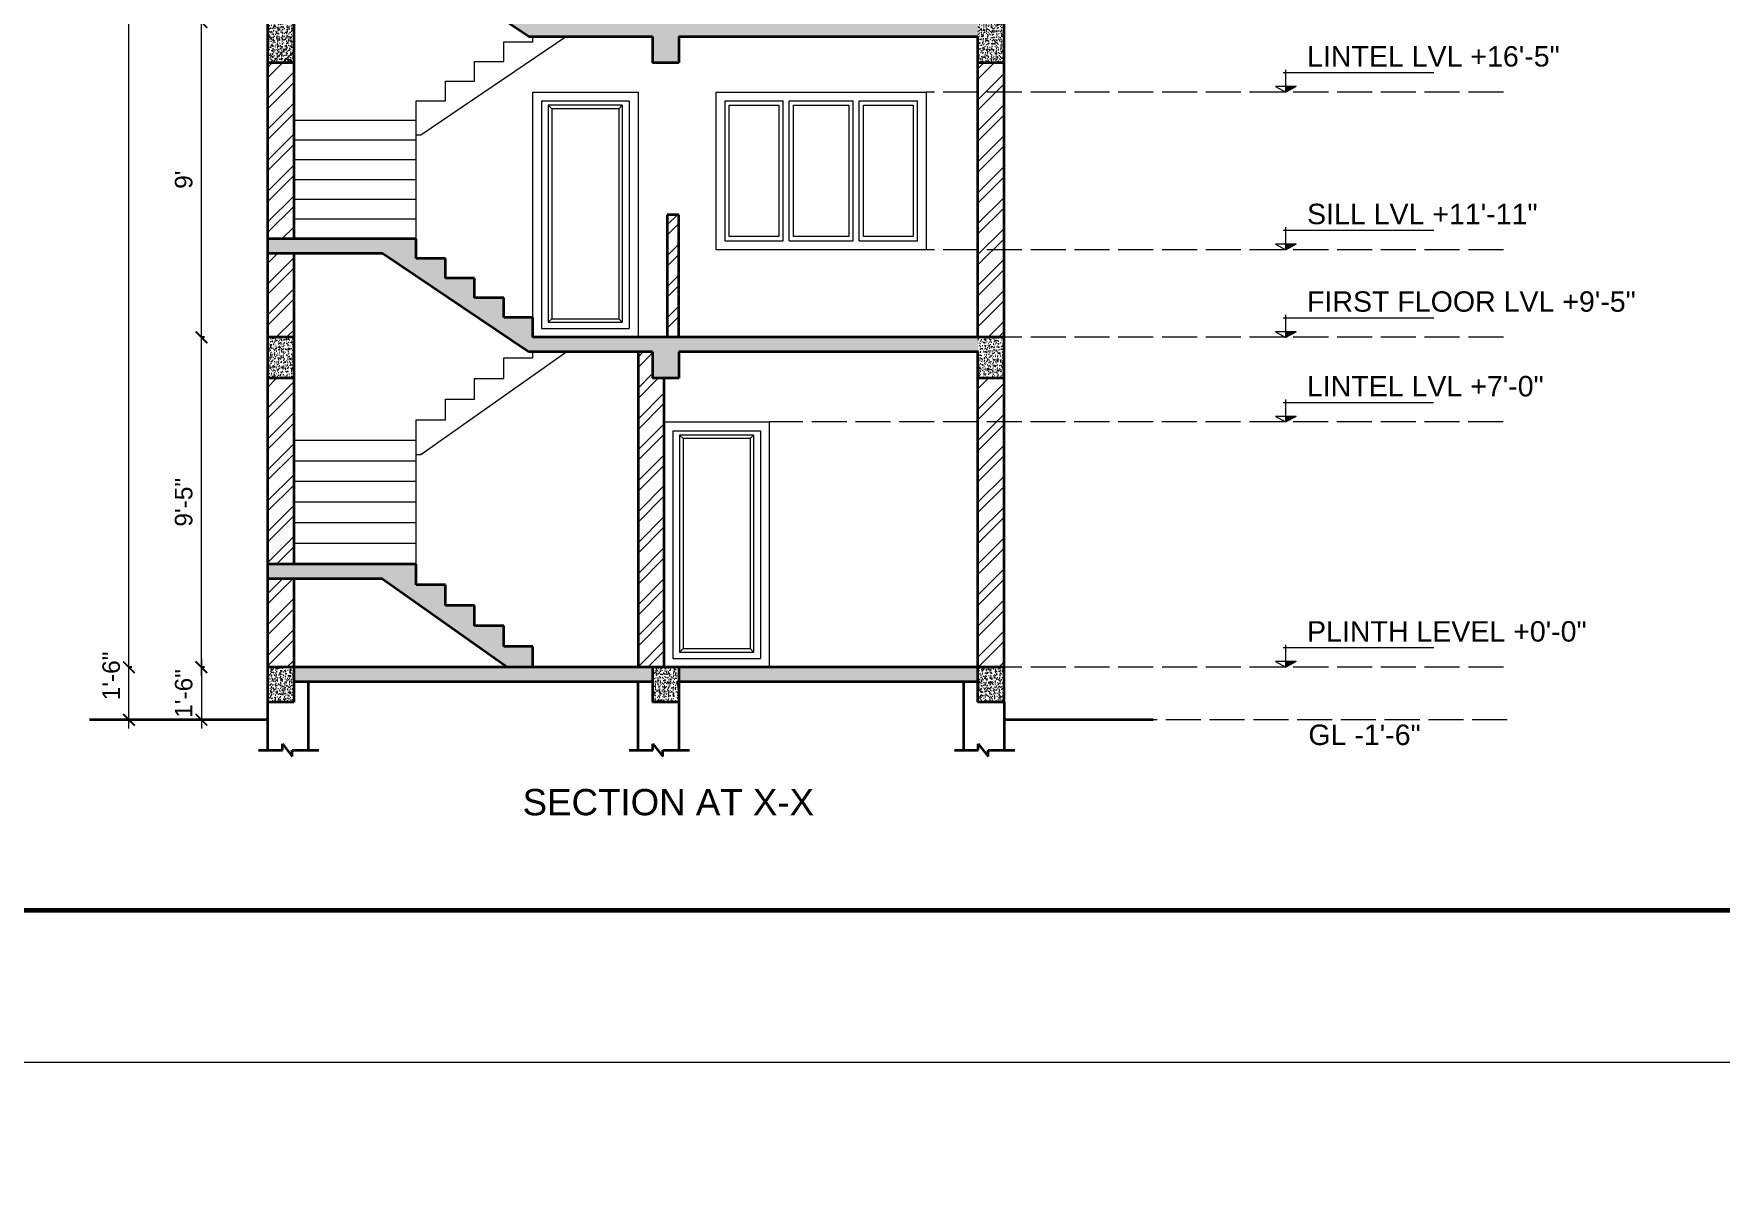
# Model space of a CAD drawing. Header units: inches. Extents: x -12071822 to 12321209, y -1222525 to 1319227.
# Drawn here: x 130683 to 131261, y 36110 to 36501 of the extents above; entities that cross this region are included whole.
import ezdxf

# ---------------------------------------------------------------- set-up
doc = ezdxf.new("R2010")
doc.units = ezdxf.units.IN
doc.header["$MEASUREMENT"] = 0
doc.header["$PDMODE"] = 35
doc.linetypes.add('ACAD_ISO02W100', pattern=[15, 12, -3])
for name, color, linetype, lineweight in [('BORDER', 7, 'Continuous', 60), ('Hatch', 9, 'Continuous', 9), ('Hidden', 254, 'ACAD_ISO02W100', 15), ('SITE BOUNDARY', 1, 'Continuous', 30), ('TEXT', 255, 'Continuous', 35), ('Walls', 11, 'Continuous', 35), ('Window', 3, 'Continuous', 0), ('Windows', 151, 'Continuous', 15)]:
    doc.layers.add(name, color=color, linetype=linetype, lineweight=lineweight)
doc.styles.get("Standard").update_dxf_attribs({"font": 'arial.ttf'})
doc.dimstyles.get("Standard").update_dxf_attribs({"dimtxt": 6, "dimasz": 4, "dimexe": 0, "dimexo": 6, "dimgap": 3, "dimtad": 1, "dimdec": 0, "dimzin": 0, "dimdsep": 46, "dimlunit": 4, "dimtxsty": 'Standard', "dimblk": 'ARCHTICK', "dimcen": 0.09, "dimdle": 3, "dimclrd": 256, "dimadec": 0, "dimazin": 0, "dimtfac": 1, "dimtdec": 0, "dimtofl": 0, "dimtmove": 0, "dimatfit": 3, "dimfxl": 1, "dimfxlon": 1, "dimtolj": 1, "dimtzin": 0, "dimlwd": -1, "dimarcsym": 0})
pattern_1 = [(50, (-6995.8255, 246.183), (2.151780548, -0.188256405), [0.225, -2.475]), (355, (-6995.8255, 246.183), (-0.416254, 2.2565764), [0.18, -1.98]), (100.4514445, (-6995.6462, 246.1673), (1.73552654, 2.068319973), [0.191220576, -2.103426336]), (46.1842, (-6995.8255, 246.783), (3.20172399, -0.49655784), [0.3375, -3.7125]), (96.6356355, (-6995.5587, 246.7416), (2.80398584, 2.9223558), [0.286831026, -3.15514128]), (351.184164, (-6995.8255, 246.783), (2.803985835, 2.9223558), [0.27, -2.97]), (21, (-6995.5255, 246.633), (1.790721156, -1.207856672), [0.225, -2.475]), (326, (-6995.5255, 246.633), (0.729945996, 2.175450135), [0.18, -1.98]), (71.4514447, (-6995.3763, 246.5323), (2.52066713, 0.967593458), [0.19122057, -2.103426336]), (37.5, (-6995.8255, 246.18296), (0.036479566, 0.9986815615), [0, -1.956, 0, -2.01, 0, -1.9875]), (7.5, (-6995.8255, 246.183), (0.789208612, 1.183235136), [0, -1.146, 0, -1.911, 0, -0.7575]), (327.5, (-6996.4945, 246.18296), (1.6014673085, -0.067664615), [0, -0.75, 0, -2.34, 0, -3.105]), (317.5, (-6996.7945, 246.183), (1.749558508, 0.300314947), [0, -0.975, 0, -1.554, 0, -2.205])]
pattern_2 = [(45, (-6995.8255, 246.183), (-5.30330086, 5.30330086), []), (45, (-6992.29, 246.183), (-5.30330086, 5.30330086), [])]
pattern_3 = [(50, (-6995.8255, 241.183), (2.151780548, -0.188256405), [0.225, -2.475]), (355, (-6995.8255, 241.183), (-0.416254, 2.2565764), [0.18, -1.98]), (100.4514445, (-6995.6462, 241.1673), (1.73552654, 2.068319973), [0.191220576, -2.103426336]), (46.1842, (-6995.8255, 241.783), (3.20172399, -0.49655784), [0.3375, -3.7125]), (96.6356355, (-6995.5587, 241.7416), (2.80398584, 2.9223558), [0.286831026, -3.15514128]), (351.184164, (-6995.8255, 241.783), (2.803985835, 2.9223558), [0.27, -2.97]), (21, (-6995.5255, 241.633), (1.790721156, -1.207856672), [0.225, -2.475]), (326, (-6995.5255, 241.633), (0.729945996, 2.175450135), [0.18, -1.98]), (71.4514447, (-6995.3763, 241.5323), (2.52066713, 0.967593458), [0.19122057, -2.103426336]), (37.5, (-6995.8255, 241.18296), (0.036479566, 0.9986815615), [0, -1.956, 0, -2.01, 0, -1.9875]), (7.5, (-6995.8255, 241.183), (0.789208612, 1.183235136), [0, -1.146, 0, -1.911, 0, -0.7575]), (327.5, (-6996.4945, 241.18296), (1.6014673085, -0.067664615), [0, -0.75, 0, -2.34, 0, -3.105]), (317.5, (-6996.7945, 241.183), (1.749558508, 0.300314947), [0, -0.975, 0, -1.554, 0, -2.205])]
pattern_4 = [(50, (-5770.1396, 246.183), (2.151780548, -0.188256405), [0.225, -2.475]), (355, (-5770.1396, 246.183), (-0.416254, 2.2565764), [0.18, -1.98]), (100.4514445, (-5769.9603, 246.1673), (1.73552654, 2.068319973), [0.191220576, -2.103426336]), (46.1842, (-5770.1396, 246.783), (3.20172399, -0.49655784), [0.3375, -3.7125]), (96.6356355, (-5769.8728, 246.7416), (2.80398584, 2.9223558), [0.286831026, -3.15514128]), (351.184164, (-5770.1396, 246.783), (2.803985835, 2.9223558), [0.27, -2.97]), (21, (-5769.8396, 246.633), (1.790721156, -1.207856672), [0.225, -2.475]), (326, (-5769.8396, 246.633), (0.729945996, 2.175450135), [0.18, -1.98]), (71.4514447, (-5769.6903, 246.5323), (2.52066713, 0.967593458), [0.19122057, -2.103426336]), (37.5, (-5770.1396, 246.18296), (0.036479566, 0.9986815615), [0, -1.956, 0, -2.01, 0, -1.9875]), (7.5, (-5770.1396, 246.183), (0.789208612, 1.183235136), [0, -1.146, 0, -1.911, 0, -0.7575]), (327.5, (-5770.8086, 246.18296), (1.6014673085, -0.067664615), [0, -0.75, 0, -2.34, 0, -3.105]), (317.5, (-5771.1086, 246.183), (1.749558508, 0.300314947), [0, -0.975, 0, -1.554, 0, -2.205])]

# ---------------------------------------------------------------- blocks, each defined once
blk = doc.blocks.new('_ArchTick')
at = {"color": 0, "linetype": 'ByBlock', "const_width": 0.15}
blk.add_lwpolyline([(-0.5, -0.5), (0.5, 0.5)], dxfattribs=at)
blk = doc.blocks.new('*D317')
at = {"layer": 'Defpoints', "color": 0, "transparency": 16777216}
for p in [(130740.74, 36397.14), (130763.35, 36397.14), (130763.35, 36284.14)]:
    blk.add_point(p, dxfattribs=at)
at = {"layer": 'Windows', "transparency": 16777216}
blk.add_line((130740.74, 36281.14), (130740.74, 36400.14), dxfattribs=at)
at = {"layer": 'Windows', "color": 0, "lineweight": -2, "transparency": 16777216}
for p, q in [((130741.74, 36397.14), (130740.74, 36397.14)), ((130741.74, 36284.14), (130740.74, 36284.14))]:
    blk.add_line(p, q, dxfattribs=at)
at = {"layer": 'Windows', "transparency": 16777216, "xscale": 4, "yscale": 4, "zscale": 4}
for p, rotation in [((130740.74, 36397.14), 90), ((130740.74, 36284.14), 270)]:
    blk.add_blockref('_ArchTick', p, dxfattribs=dict(at, rotation=rotation))
at = {"layer": 'Windows', "color": 0, "transparency": 16777216, "insert": (130734.68, 36340.64), "char_height": 6, "attachment_point": 5, "rotation": 90}
blk.add_mtext('\\A1;9\'-5"', dxfattribs=at)
blk = doc.blocks.new('*D318')
at = {"layer": 'Defpoints', "color": 0, "transparency": 16777216}
for p in [(130740.74, 36505.14), (130763.35, 36505.14), (130763.35, 36397.14)]:
    blk.add_point(p, dxfattribs=at)
at = {"layer": 'Windows', "transparency": 16777216}
blk.add_line((130740.74, 36394.14), (130740.74, 36508.14), dxfattribs=at)
at = {"layer": 'Windows', "color": 0, "lineweight": -2, "transparency": 16777216}
for p, q in [((130741.74, 36505.14), (130740.74, 36505.14)), ((130741.74, 36397.14), (130740.74, 36397.14))]:
    blk.add_line(p, q, dxfattribs=at)
at = {"layer": 'Windows', "transparency": 16777216, "xscale": 4, "yscale": 4, "zscale": 4}
for p, rotation in [((130740.74, 36505.14), 90), ((130740.74, 36397.14), 270)]:
    blk.add_blockref('_ArchTick', p, dxfattribs=dict(at, rotation=rotation))
at = {"layer": 'Windows', "color": 0, "transparency": 16777216, "insert": (130734.68, 36451.14), "char_height": 6, "attachment_point": 5, "rotation": 90}
blk.add_mtext("\\A1;9'", dxfattribs=at)
blk = doc.blocks.new('*D323')
at = {"layer": 'Defpoints', "color": 0, "transparency": 16777216}
for p in [(130763.35, 36284.14), (130740.74, 36266.14), (130763.35, 36266.14)]:
    blk.add_point(p, dxfattribs=at)
at = {"layer": 'Windows', "transparency": 16777216}
blk.add_line((130740.74, 36287.14), (130740.74, 36263.14), dxfattribs=at)
at = {"layer": 'Windows', "color": 0, "lineweight": -2, "transparency": 16777216}
for p, q in [((130741.74, 36284.14), (130740.74, 36284.14)), ((130741.74, 36266.14), (130740.74, 36266.14))]:
    blk.add_line(p, q, dxfattribs=at)
at = {"layer": 'Windows', "transparency": 16777216, "xscale": 4, "yscale": 4, "zscale": 4}
for p, rotation in [((130740.74, 36284.14), 90), ((130740.74, 36266.14), 270)]:
    blk.add_blockref('_ArchTick', p, dxfattribs=dict(at, rotation=rotation))
at = {"layer": 'Windows', "color": 0, "transparency": 16777216, "insert": (130734.68, 36275.14), "char_height": 6, "attachment_point": 5, "rotation": 90}
blk.add_mtext('\\A1;1\'-6"', dxfattribs=at)
blk = doc.blocks.new('*D314')
at = {"layer": 'Defpoints', "color": 0, "transparency": 16777216}
for p in [(130715.9, 36284.14), (130763.35, 36284.14), (130763.35, 36266.14)]:
    blk.add_point(p, dxfattribs=at)
at = {"layer": 'Windows', "transparency": 16777216}
blk.add_line((130715.9, 36263.14), (130715.9, 36287.14), dxfattribs=at)
at = {"layer": 'Windows', "color": 0, "lineweight": -2, "transparency": 16777216}
for p, q in [((130716.9, 36284.14), (130715.9, 36284.14)), ((130716.9, 36266.14), (130715.9, 36266.14))]:
    blk.add_line(p, q, dxfattribs=at)
at = {"layer": 'Windows', "transparency": 16777216, "xscale": 4, "yscale": 4, "zscale": 4}
for p, rotation in [((130715.9, 36284.14), 90), ((130715.9, 36266.14), 270)]:
    blk.add_blockref('_ArchTick', p, dxfattribs=dict(at, rotation=rotation))
at = {"layer": 'Windows', "color": 0, "transparency": 16777216, "insert": (130709.84, 36281.14), "char_height": 6, "attachment_point": 5, "rotation": 90}
blk.add_mtext('\\A1;1\'-6"', dxfattribs=at)
blk = doc.blocks.new('*D315')
at = {"layer": 'Defpoints', "color": 0, "transparency": 16777216}
for p in [(130715.9, 36823.14), (130763.35, 36823.14), (130763.35, 36284.14)]:
    blk.add_point(p, dxfattribs=at)
at = {"layer": 'Windows', "transparency": 16777216}
blk.add_line((130715.9, 36281.14), (130715.9, 36826.14), dxfattribs=at)
at = {"layer": 'Windows', "color": 0, "lineweight": -2, "transparency": 16777216}
for p, q in [((130716.9, 36823.14), (130715.9, 36823.14)), ((130716.9, 36284.14), (130715.9, 36284.14))]:
    blk.add_line(p, q, dxfattribs=at)
at = {"layer": 'Windows', "transparency": 16777216, "xscale": 4, "yscale": 4, "zscale": 4}
for p, rotation in [((130715.9, 36823.14), 90), ((130715.9, 36284.14), 270)]:
    blk.add_blockref('_ArchTick', p, dxfattribs=dict(at, rotation=rotation))
at = {"layer": 'Windows', "color": 0, "transparency": 16777216, "insert": (130709.89, 36553.64), "char_height": 6, "attachment_point": 5, "rotation": 90}
blk.add_mtext('\\A1;44\'-11"', dxfattribs=at)
blk = doc.blocks.new('ARROW')
at = {"layer": 'Hatch'}
h = blk.add_hatch(color=256, dxfattribs=at)
h.dxf.hatch_style = 1
h.paths.add_polyline_path([(12191116, -1270860), (12191485, -1270660), (12191116, -1270660)])
for p, q in [((12191016, -1270160), (12196383, -1270160)), ((12191116, -1270860), (12191116, -1270060)), ((12191485, -1270660), (12190746, -1270660)), ((12190746, -1270660), (12191116, -1270860)), ((12191485, -1270660), (12191116, -1270860))]:
    blk.add_line(p, q, dxfattribs=at)

msp = doc.modelspace()

# ---------------------------------------------------------------- hatches: boundary and pattern name
at = {"layer": 'Hatch'}
h = msp.add_hatch(dxfattribs=at)
h.set_pattern_fill('AR-CONC', color=256, scale=0.3)
h.set_pattern_definition(pattern_4)
h.paths.add_polyline_path([(130852.82, 36500.14), (130802.82, 36533.89), (130763.35, 36533.89), (130763.35, 36535.45), (130763.35, 36538.89), (130814.35, 36538.89), (130814.35, 36532.14), (130824.35, 36532.14), (130824.35, 36525.39), (130834.35, 36525.39), (130834.35, 36518.64), (130844.35, 36518.64), (130844.35, 36511.89), (130854.35, 36511.89), (130854.35, 36505.14), (131006.84, 36505.14), (131006.84, 36500.14), (130904.35, 36500.14), (130904.35, 36491.14), (130895.35, 36491.14), (130895.35, 36500.14)])
h = msp.add_hatch(dxfattribs=at)
h.set_pattern_fill('AR-CONC', color=256, scale=0.3)
h.set_pattern_definition(pattern_3)
h.paths.add_polyline_path([(130763.35, 36491.14), (130772.35, 36491.14), (130772.35, 36505.14), (130763.35, 36505.14)])
h = msp.add_hatch(dxfattribs=at)
h.set_pattern_fill('AR-CONC', color=256, scale=0.3)
h.set_pattern_definition(pattern_3)
h.paths.add_polyline_path([(131006.84, 36491.14), (131015.84, 36491.14), (131015.84, 36505.14), (131006.84, 36505.14)])
h = msp.add_hatch(dxfattribs=at)
h.set_pattern_fill('ANSI32', color=256, scale=20)
h.set_pattern_definition(pattern_2)
h.paths.add_polyline_path([(130763.35, 36496.14), (130772.35, 36496.14), (130772.35, 36430.89), (130763.35, 36430.89)])
h = msp.add_hatch(dxfattribs=at)
h.set_pattern_fill('ANSI32', color=256, scale=20)
h.set_pattern_definition(pattern_2)
h.paths.add_polyline_path([(131015.84, 36491.14), (131006.84, 36491.14), (131006.84, 36397.14), (131015.84, 36397.14)])
h = msp.add_hatch(dxfattribs=at)
h.set_pattern_fill('ANSI32', color=256, scale=20)
h.set_pattern_definition(pattern_2)
h.paths.add_polyline_path([(130904.35, 36439.14), (130900.35, 36439.14), (130900.35, 36397.14), (130904.35, 36397.14)])
h = msp.add_hatch(dxfattribs=at)
h.set_pattern_fill('AR-CONC', color=256, scale=0.3)
h.set_pattern_definition(pattern_4)
h.paths.add_polyline_path([(130844.35, 36403.89), (130844.35, 36410.64), (130834.35, 36410.64), (130834.35, 36417.39), (130824.35, 36417.39), (130824.35, 36424.14), (130814.35, 36424.14), (130814.35, 36430.89), (130763.35, 36430.89), (130763.35, 36425.89), (130802.82, 36425.89), (130852.82, 36392.14), (130895.35, 36392.14), (130895.35, 36383.14), (130904.35, 36383.14), (130904.35, 36392.14), (131006.84, 36392.14), (131006.84, 36397.14), (130854.35, 36397.14), (130854.35, 36403.89)])
h = msp.add_hatch(dxfattribs=at)
h.set_pattern_fill('ANSI32', color=256, scale=20)
h.set_pattern_definition(pattern_2)
h.paths.add_polyline_path([(130763.35, 36425.89), (130772.35, 36425.89), (130772.35, 36397.14), (130763.35, 36397.14)])
h = msp.add_hatch(dxfattribs=at)
h.set_pattern_fill('AR-CONC', color=256, scale=0.3)
h.set_pattern_definition(pattern_1)
h.paths.add_polyline_path([(130763.35, 36383.14), (130772.35, 36383.14), (130772.35, 36397.14), (130763.35, 36397.14)])
h = msp.add_hatch(dxfattribs=at)
h.set_pattern_fill('AR-CONC', color=256, scale=0.3)
h.set_pattern_definition(pattern_1)
h.paths.add_polyline_path([(131006.84, 36383.14), (131015.84, 36383.14), (131015.84, 36397.14), (131006.84, 36397.14)])
h = msp.add_hatch(dxfattribs=at)
h.set_pattern_fill('ANSI32', color=256, scale=20)
h.set_pattern_definition([(45, (-2759.419, 1360.778), (-5.30330086, 5.30330086), []), (45, (-2755.8836, 1360.778), (-5.30330086, 5.30330086), [])])
h.paths.add_polyline_path([(130899.35, 36383.14), (130895.35, 36383.14), (130895.35, 36392.14), (130890.35, 36392.14), (130890.35, 36284.14), (130899.35, 36284.14)])
h = msp.add_hatch(dxfattribs=at)
h.set_pattern_fill('ANSI32', color=256, scale=20)
h.set_pattern_definition(pattern_2)
h.paths.add_polyline_path([(130772.35, 36383.14), (130763.35, 36383.14), (130763.35, 36319.45), (130772.35, 36319.45)])
h = msp.add_hatch(dxfattribs=at)
h.set_pattern_fill('ANSI32', color=256, scale=20)
h.set_pattern_definition(pattern_2)
h.paths.add_polyline_path([(131015.84, 36383.14), (131006.84, 36383.14), (131006.84, 36284.14), (131015.84, 36284.14)])
h = msp.add_hatch(dxfattribs=at)
h.set_pattern_fill('AR-CONC', color=256, scale=0.3)
h.set_pattern_definition(pattern_1)
h.paths.add_polyline_path([(130802.76, 36314.45), (130763.35, 36314.45), (130763.35, 36319.45), (130814.35, 36319.45), (130814.35, 36312.39), (130824.35, 36312.39), (130824.35, 36305.33), (130834.35, 36305.33), (130834.35, 36298.26), (130844.35, 36298.26), (130844.35, 36291.2), (130853.95, 36291.2), (130853.95, 36291.16), (130854.35, 36291.16), (130854.35, 36284.14), (130845.68, 36284.14)])
h = msp.add_hatch(dxfattribs=at)
h.set_pattern_fill('ANSI32', color=256, scale=20)
h.set_pattern_definition(pattern_2)
h.paths.add_polyline_path([(130763.35, 36284.14), (130772.35, 36284.14), (130772.35, 36314.45), (130763.35, 36314.45)])
h = msp.add_hatch(dxfattribs=at)
h.set_pattern_fill('AR-CONC', color=256, scale=0.3)
h.set_pattern_definition(pattern_1)
h.paths.add_polyline_path([(130763.35, 36284.14), (130772.35, 36284.14), (130772.35, 36279.14), (130772.35, 36272.14), (130763.35, 36272.14)])
h = msp.add_hatch(dxfattribs=at)
h.set_pattern_fill('AR-CONC', color=256, scale=0.3)
h.set_pattern_definition(pattern_1)
h.paths.add_polyline_path([(130772.35, 36284.14), (130895.35, 36284.14), (130895.35, 36279.14), (130772.35, 36279.14)])
h = msp.add_hatch(dxfattribs=at)
h.set_pattern_fill('AR-CONC', color=256, scale=0.3)
h.set_pattern_definition(pattern_1)
h.paths.add_polyline_path([(130895.35, 36284.14), (130904.35, 36284.14), (130904.35, 36279.14), (130904.35, 36272.14), (130895.35, 36272.14)])
h = msp.add_hatch(dxfattribs=at)
h.set_pattern_fill('AR-CONC', color=256, scale=0.3)
h.set_pattern_definition(pattern_1)
h.paths.add_polyline_path([(130904.35, 36284.14), (131006.84, 36284.14), (131006.84, 36279.14), (130904.35, 36279.14)])
h = msp.add_hatch(dxfattribs=at)
h.set_pattern_fill('AR-CONC', color=256, scale=0.3)
h.set_pattern_definition(pattern_1)
h.paths.add_polyline_path([(131006.84, 36272.14), (131015.84, 36272.14), (131015.84, 36284.14), (131006.84, 36284.14)])

# ---------------------------------------------------------------- linework, layer by layer
at = {"layer": 'BORDER'}
msp.add_lwpolyline([(131602.37, 38291.59), (131602.37, 36200.74), (128539.53, 36200.74), (128539.53, 38291.59)], close=True, dxfattribs=at)
at = {"layer": 'Hidden'}
for p, q in [((131186.92, 36481.14), (130989.1, 36481.14)), ((131186.92, 36427.14), (130989.1, 36427.14)), ((131186.92, 36397.14), (131015.84, 36397.14)), ((131186.87, 36368.14), (130935.35, 36368.14)), ((131186.92, 36284.14), (131015.84, 36284.14)), ((131188.22, 36266.14), (131066.91, 36266.14))]:
    msp.add_line(p, q, dxfattribs=at)
at = {"layer": 'SITE BOUNDARY'}
msp.add_circle((130143.63, 37296.4), 2461.59, dxfattribs=at)
at = {"layer": 'Walls'}
for p, q in [((130852.82, 36500.14), (130802.82, 36533.89)), ((130763.35, 36505.14), (130763.35, 36491.14)), ((130772.35, 36505.14), (130772.35, 36491.14)), ((131015.84, 36491.14), (131015.84, 36505.14)), ((130852.82, 36500.14), (130895.35, 36500.14)), ((130895.35, 36500.14), (130895.35, 36491.14)), ((130904.35, 36500.14), (130904.35, 36491.14)), ((130904.35, 36500.14), (131006.84, 36500.14)), ((131006.84, 36491.14), (131006.84, 36500.14)), ((130763.35, 36491.14), (130763.35, 36430.89)), ((130772.35, 36491.14), (130763.35, 36491.14)), ((130772.35, 36491.14), (130772.35, 36430.89)), ((130904.35, 36491.14), (130895.35, 36491.14)), ((131006.84, 36397.14), (131006.84, 36491.14)), ((131015.84, 36491.14), (131006.84, 36491.14)), ((131015.84, 36397.14), (131015.84, 36491.14)), ((130904.35, 36439.14), (130900.35, 36439.14)), ((130900.35, 36439.14), (130900.35, 36397.14)), ((130904.35, 36397.14), (130904.35, 36439.14)), ((130763.35, 36430.89), (130763.35, 36425.89)), ((130814.35, 36430.89), (130763.35, 36430.89)), ((130814.35, 36424.14), (130814.35, 36430.89)), ((130763.35, 36425.89), (130763.35, 36397.14)), ((130802.82, 36425.89), (130763.35, 36425.89)), ((130772.35, 36425.89), (130772.35, 36397.14)), ((130852.82, 36392.14), (130802.82, 36425.89)), ((130824.35, 36424.14), (130814.35, 36424.14)), ((130824.35, 36417.39), (130824.35, 36424.14)), ((130834.35, 36417.39), (130824.35, 36417.39)), ((130834.35, 36410.64), (130834.35, 36417.39)), ((130844.35, 36410.64), (130834.35, 36410.64)), ((130844.35, 36403.89), (130844.35, 36410.64)), ((130854.35, 36403.89), (130844.35, 36403.89)), ((130854.35, 36397.14), (130854.35, 36403.89)), ((130772.35, 36397.14), (130763.35, 36397.14)), ((130763.35, 36397.14), (130763.35, 36383.14)), ((130772.35, 36397.14), (130772.35, 36383.14)), ((130904.35, 36397.14), (130854.35, 36397.14)), ((131006.84, 36397.14), (130904.35, 36397.14)), ((131015.84, 36397.14), (131006.84, 36397.14)), ((131015.84, 36383.14), (131015.84, 36397.14)), ((130895.35, 36392.14), (130852.82, 36392.14)), ((130890.35, 36392.14), (130890.35, 36284.14)), ((130895.35, 36392.14), (130895.35, 36383.14)), ((131006.84, 36392.14), (130904.35, 36392.14)), ((130904.35, 36392.14), (130904.35, 36383.14)), ((131006.84, 36383.14), (131006.84, 36392.14)), ((130772.35, 36383.14), (130763.35, 36383.14)), ((130763.35, 36383.14), (130763.35, 36319.45)), ((130772.35, 36383.14), (130772.35, 36319.45)), ((130904.35, 36383.14), (130895.35, 36383.14)), ((130899.35, 36284.14), (130899.35, 36383.14)), ((131015.84, 36383.14), (131006.84, 36383.14)), ((131006.84, 36284.14), (131006.84, 36383.14)), ((131015.84, 36284.14), (131015.84, 36383.14)), ((130763.35, 36319.45), (130763.35, 36314.45)), ((130814.35, 36319.45), (130763.35, 36319.45)), ((130814.35, 36312.39), (130814.35, 36319.45)), ((130763.35, 36314.45), (130763.35, 36284.14)), ((130802.76, 36314.45), (130763.35, 36314.45)), ((130772.35, 36314.45), (130772.35, 36284.14)), ((130802.76, 36314.45), (130845.68, 36284.14)), ((130824.35, 36312.39), (130814.35, 36312.39)), ((130824.35, 36305.33), (130824.35, 36312.39)), ((130834.35, 36305.33), (130824.35, 36305.33)), ((130834.35, 36298.26), (130834.35, 36305.33)), ((130844.35, 36298.26), (130834.35, 36298.26)), ((130844.35, 36291.2), (130844.35, 36298.26)), ((130854.35, 36291.2), (130844.35, 36291.2)), ((130854.35, 36284.14), (130854.35, 36291.2)), ((131015.84, 36284.14), (130763.35, 36284.14)), ((130763.35, 36284.14), (130763.35, 36272.14)), ((130772.35, 36284.14), (130772.35, 36272.14)), ((130895.35, 36284.14), (130895.35, 36272.14)), ((130904.35, 36284.14), (130904.35, 36272.14)), ((131006.84, 36272.14), (131006.84, 36284.14)), ((131015.84, 36272.14), (131015.84, 36284.14)), ((130895.35, 36279.14), (130772.35, 36279.14)), ((130777.35, 36279.14), (130777.35, 36255.72)), ((130890.35, 36255.72), (130890.35, 36279.14)), ((131006.84, 36279.14), (130904.35, 36279.14)), ((131001.84, 36279.14), (131001.84, 36255.72)), ((130772.35, 36272.14), (130763.35, 36272.14)), ((130763.35, 36272.14), (130763.35, 36272.14)), ((130763.35, 36272.14), (130763.35, 36266.14)), ((130772.35, 36272.14), (130772.35, 36272.14)), ((130904.35, 36272.14), (130895.35, 36272.14)), ((130904.35, 36272.14), (130904.35, 36255.72)), ((131015.84, 36272.14), (131006.84, 36272.14)), ((131006.84, 36272.14), (131006.84, 36272.14)), ((131015.84, 36272.14), (131015.84, 36272.14)), ((131015.84, 36272.14), (131015.84, 36255.72)), ((130763.35, 36266.14), (130702.44, 36266.14)), ((130763.35, 36266.14), (130763.35, 36255.72)), ((131066.91, 36266.14), (131015.84, 36266.14)), ((130760.31, 36255.72), (130768.47, 36255.72)), ((130768.47, 36255.72), (130768.47, 36257.93)), ((130768.47, 36257.93), (130771.84, 36253.51)), ((130771.84, 36255.72), (130781.03, 36255.72)), ((130771.84, 36253.51), (130771.84, 36255.72)), ((130887.31, 36255.72), (130895.47, 36255.72)), ((130895.47, 36255.72), (130895.47, 36257.93)), ((130895.47, 36257.93), (130898.84, 36253.51)), ((130898.84, 36255.72), (130908.03, 36255.72)), ((130898.84, 36253.51), (130898.84, 36255.72)), ((130998.81, 36255.72), (131006.97, 36255.72)), ((131006.97, 36255.72), (131006.97, 36257.93)), ((131006.97, 36257.93), (131010.34, 36253.51)), ((131010.34, 36253.51), (131010.34, 36255.72)), ((131010.34, 36255.72), (131019.53, 36255.72))]:
    msp.add_line(p, q, dxfattribs=at)
at = {"layer": 'Window'}
msp.add_lwpolyline([(131654.37, 38343.59), (131654.37, 36148.74), (128487.53, 36148.74), (128487.53, 38343.59)], close=True, dxfattribs=at)
at = {"layer": 'Windows'}
for p, q in [((130865.88, 36500.14), (130815.88, 36466.39)), ((130844.35, 36491.64), (130844.35, 36498.39)), ((130844.35, 36498.39), (130854.35, 36498.39)), ((130854.35, 36498.39), (130854.35, 36500.14)), ((130834.35, 36484.89), (130834.35, 36491.64)), ((130834.35, 36491.64), (130844.35, 36491.64)), ((130824.35, 36478.14), (130824.35, 36484.89)), ((130824.35, 36484.89), (130834.35, 36484.89)), ((130854.35, 36397.14), (130854.35, 36481.14)), ((130854.35, 36481.14), (130890.35, 36481.14)), ((130890.35, 36481.14), (130890.35, 36397.14)), ((130814.35, 36471.39), (130814.35, 36478.14)), ((130814.35, 36478.14), (130824.35, 36478.14)), ((130857.29, 36478.14), (130857.29, 36400.14)), ((130857.29, 36478.14), (130887.35, 36478.14)), ((130884.92, 36476.64), (130859.6, 36476.64)), ((130859.6, 36476.64), (130859.6, 36402.32)), ((130860.79, 36475.45), (130859.6, 36476.64)), ((130883.74, 36475.45), (130860.79, 36475.45)), ((130860.79, 36475.45), (130860.79, 36403.51)), ((130883.74, 36475.45), (130884.92, 36476.64)), ((130883.74, 36475.45), (130883.74, 36403.51)), ((130884.92, 36476.64), (130884.92, 36402.32)), ((130887.35, 36478.14), (130887.35, 36400.14)), ((130920.1, 36478.14), (130920.1, 36430.14)), ((130920.1, 36478.14), (130940.1, 36478.14)), ((130940.1, 36430.14), (130940.1, 36478.14)), ((130942.1, 36430.14), (130942.1, 36478.14)), ((130942.1, 36478.14), (130964.1, 36478.14)), ((130964.1, 36430.14), (130964.1, 36478.14)), ((130966.1, 36430.14), (130966.1, 36478.14)), ((130966.1, 36478.14), (130986.1, 36478.14)), ((130986.1, 36430.14), (130986.1, 36478.14)), ((130814.35, 36471.39), (130772.35, 36471.39)), ((130814.35, 36430.89), (130814.35, 36471.39)), ((130814.35, 36464.64), (130772.35, 36464.64)), ((130815.88, 36466.39), (130814.35, 36466.39)), ((130814.35, 36457.89), (130772.35, 36457.89)), ((130814.35, 36451.14), (130772.35, 36451.14)), ((130814.35, 36444.39), (130772.35, 36444.39)), ((130814.35, 36437.64), (130772.35, 36437.64)), ((130920.1, 36430.14), (130940.1, 36430.14)), ((130942.1, 36430.14), (130964.1, 36430.14)), ((130966.1, 36430.14), (130986.1, 36430.14)), ((130857.29, 36400.14), (130887.35, 36400.14)), ((130860.79, 36403.51), (130859.6, 36402.32)), ((130859.6, 36402.32), (130884.92, 36402.32)), ((130860.79, 36403.51), (130883.74, 36403.51)), ((130883.74, 36403.51), (130884.92, 36402.32)), ((130865.93, 36392.14), (130815.93, 36356.83)), ((130844.35, 36383.01), (130844.35, 36390.08)), ((130844.35, 36390.08), (130854.35, 36390.08)), ((130854.35, 36390.08), (130854.35, 36392.14)), ((130834.35, 36375.95), (130834.35, 36383.01)), ((130834.35, 36383.01), (130844.35, 36383.01)), ((130824.35, 36368.89), (130824.35, 36375.95)), ((130824.35, 36375.95), (130834.35, 36375.95)), ((130814.35, 36361.83), (130814.35, 36368.89)), ((130814.35, 36368.89), (130824.35, 36368.89)), ((130899.35, 36284.14), (130899.35, 36368.14)), ((130899.35, 36368.14), (130935.35, 36368.14)), ((130902.29, 36365.14), (130902.29, 36287.14)), ((130902.29, 36365.14), (130932.35, 36365.14)), ((130932.35, 36365.14), (130932.35, 36287.14)), ((130935.35, 36368.14), (130935.35, 36284.14)), ((130814.35, 36361.83), (130772.35, 36361.83)), ((130814.35, 36319.45), (130814.35, 36361.83)), ((130929.92, 36363.64), (130904.6, 36363.64)), ((130904.6, 36363.64), (130904.6, 36289.32)), ((130905.79, 36362.45), (130904.6, 36363.64)), ((130928.74, 36362.45), (130905.79, 36362.45)), ((130905.79, 36362.45), (130905.79, 36290.51)), ((130928.74, 36362.45), (130929.92, 36363.64)), ((130928.74, 36362.45), (130928.74, 36290.51)), ((130929.92, 36363.64), (130929.92, 36289.32)), ((130814.35, 36354.76), (130772.35, 36354.76)), ((130815.93, 36356.83), (130814.35, 36356.83)), ((130814.35, 36347.7), (130772.35, 36347.7)), ((130814.35, 36340.64), (130772.35, 36340.64)), ((130814.35, 36333.58), (130772.35, 36333.58)), ((130814.35, 36326.51), (130772.35, 36326.51)), ((130905.79, 36290.51), (130904.6, 36289.32)), ((130905.79, 36290.51), (130928.74, 36290.51)), ((130928.74, 36290.51), (130929.92, 36289.32)), ((130902.29, 36287.14), (130932.35, 36287.14)), ((130904.6, 36289.32), (130929.92, 36289.32))]:
    msp.add_line(p, q, dxfattribs=at)
for points in [[(130917.1, 36481.14), (130989.1, 36481.14), (130989.1, 36427.14), (130917.1, 36427.14)], [(130938.6, 36431.64), (130921.6, 36431.64), (130921.6, 36476.64), (130938.6, 36476.64)], [(130962.6, 36431.64), (130943.6, 36431.64), (130943.6, 36476.64), (130962.6, 36476.64)], [(130984.6, 36431.64), (130967.6, 36431.64), (130967.6, 36476.64), (130984.6, 36476.64)]]:
    msp.add_lwpolyline(points, close=True, dxfattribs=at)

# ---------------------------------------------------------------- block references
at = {"layer": 'Hatch', "xscale": 0.00961112412406467, "yscale": 0.00961112412406467, "zscale": 0.00961112412406467}
for p in [(13942.07, 48695.53), (13942.07, 48641.53), (13942.07, 48611.53), (13942.02, 48582.53), (13942.07, 48498.53)]:
    msp.add_blockref('ARROW', p, dxfattribs=at)

# ---------------------------------------------------------------- texts
at = {"layer": 'TEXT', "char_height": 7, "attachment_point": 1}
for s, width, heights, insert in [('LINTEL LVL +16\'-5" ', 126.485, [14.42], (131119.62, 36496.9)), ('SILL LVL +11\'-11" ', 126.485, [14.42], (131119.62, 36442.9)), ('FIRST FLOOR LVL +9\'-5" ', 126.485, [14.42], (131119.62, 36412.9)), ('LINTEL LVL +7\'-0" ', 126.485, [14.42], (131119.57, 36383.9)), ('PLINTH LEVEL +0\'-0" ', 126.485, [14.42], (131119.62, 36299.9)), ('GL -1\'-6" ', 84.3934, [0], (131120.08, 36264.48))]:
    msp.add_mtext_dynamic_manual_height_columns(s, width=width, gutter_width=7.21, heights=heights, dxfattribs=dict(at, insert=insert))
at = {"layer": 'Windows', "insert": (130950.68, 36242.41), "char_height": 9, "attachment_point": 3}
msp.add_mtext_dynamic_manual_height_columns('SECTION AT X-X', width=123.2657, gutter_width=2.25, heights=[21.93], dxfattribs=at)

# ---------------------------------------------------------------- dimensions: what is measured, and where the dimension line sits
at = {"layer": 'Windows'}
for base, p2, picture, middle in [((130715.9, 36823.14), (130763.35, 36823.14), '*D315', (130709.89, 36553.64)), ((130740.74, 36397.14), (130763.35, 36397.14), '*D317', (130734.68, 36340.64))]:
    dim = msp.add_linear_dim(base=base, p1=(130763.35, 36284.14), p2=p2, angle=90, dimstyle='Standard', dxfattribs=at)
    dim.commit()
    dim.dimension.update_dxf_attribs({"geometry": picture, "text_midpoint": middle})
dim = msp.add_linear_dim(base=(130740.74, 36505.14), p1=(130763.35, 36397.14), p2=(130763.35, 36505.14), angle=90, dimstyle='Standard', override={"dimtmove": 1}, dxfattribs=at)
dim.commit()
dim.dimension.update_dxf_attribs({"geometry": '*D318', "text_midpoint": (130734.68, 36451.14)})
for base, p1, p2, picture, middle in [((130715.9, 36284.14), (130763.35, 36266.14), (130763.35, 36284.14), '*D314', (130715.9, 36281.14)), ((130740.74, 36266.14), (130763.35, 36284.14), (130763.35, 36266.14), '*D323', (130740.74, 36275.14))]:
    dim = msp.add_linear_dim(base=base, p1=p1, p2=p2, angle=90, dimstyle='Standard', dxfattribs=at)
    dim.commit()
    dim.dimension.update_dxf_attribs({"geometry": picture, "text_midpoint": middle, "dimtype": 160})

doc.saveas('drawing.dxf')
